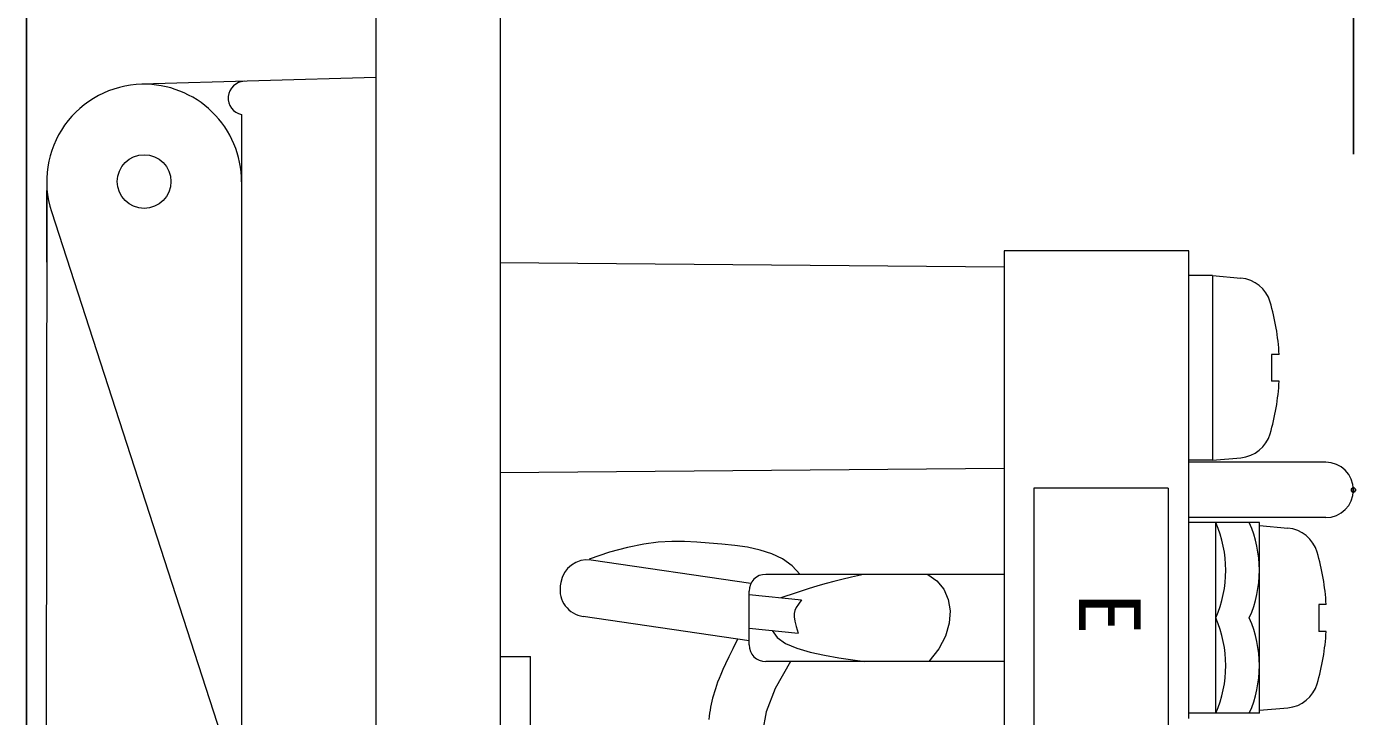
# Model space of a CAD drawing. Units: millimetres, scale not verified. Extents: x -63 to 62, y -56 to 57.
# Drawn here: x 11.44 to 19.34, y 18.33 to 22.44 of the extents above; entities that cross this region are included whole.
import ezdxf
from ezdxf.enums import TextEntityAlignment as Align

# ---------------------------------------------------------------- set-up
doc = ezdxf.new("R2010")
doc.units = ezdxf.units.MM
doc.header["$LTSCALE"] = 0.125
doc.header["$PDMODE"] = 32
doc.header["$PDSIZE"] = 0.025
doc.layers.add('0-1_Defpoints', color=7, linetype='Continuous')
doc.layers.add('0-6_SUNPO', color=7, linetype='Continuous')
doc.layers.add('0-2_GAIKEI', color=1, linetype='Continuous', lineweight=18)
doc.styles.add('ＭＳ ゴシック', font='')
doc.styles.get('ＭＳ ゴシック').set_extended_font_data('MS Gothic')

# ---------------------------------------------------------------- blocks, each defined once
blk = doc.blocks.new('D1')
at = {"layer": '0-1_Defpoints'}
blk.add_point((83.8416, 207.1766), dxfattribs=at)
at = {"layer": '0-6_SUNPO'}
for p, q in [((75.9416, 198.6336), (75.9416, 220.51)), ((83.8416, 209.1766), (83.8416, 220.51))]:
    blk.add_line(p, q, dxfattribs=at)

msp = doc.modelspace()

# ---------------------------------------------------------------- linework, layer by layer
at = {"layer": '0-2_GAIKEI', "color": 7}
for p, q in [((14.261, 26.2371), (14.261, 21.0333)), ((13.521, 24.5171), (13.521, 22.1371)), ((13.521, 22.1371), (12.1279, 22.097)), ((11.561, 21.5177), (11.5497, 9.919)), ((17.261, 21.1051), (17.261, 21.0071)), ((18.361, 21.1051), (17.261, 21.1051)), ((17.261, 21.0071), (14.261, 21.0333)), ((18.501, 20.9571), (18.6705, 20.9423)), ((18.854, 20.4871), (18.854, 20.3271)), ((18.8988, 20.4871), (18.854, 20.4871)), ((18.8988, 20.3271), (18.854, 20.3271)), ((18.501, 19.8571), (18.361, 19.8571)), ((18.361, 19.8451), (18.361, 19.8571)), ((19.176, 19.8451), (18.361, 19.8451)), ((18.501, 19.8571), (18.6705, 19.8719)), ((19.176, 19.5151), (18.361, 19.5151)), ((18.781, 19.4671), (18.781, 19.4851)), ((18.781, 19.4671), (18.9505, 19.4523)), ((19.1788, 18.8371), (19.134, 18.8371)), ((18.781, 18.3491), (18.361, 18.3491)), ((18.361, 18.3191), (18.361, 18.3491)), ((18.781, 18.3671), (18.9505, 18.3819)), ((18.781, 18.3491), (18.781, 18.3671))]:
    msp.add_line(p, q, dxfattribs=at)
at = {"layer": '0-2_GAIKEI'}
for p, q in [((13.521, 22.1371), (13.521, 8.3371)), ((12.721, 21.9166), (12.721, 11.2527)), ((11.561, 21.0371), (11.561, 21.4643)), ((11.5893, 21.3384), (12.7175, 17.8546)), ((14.261, 21.0333), (14.261, 10.6609)), ((17.261, 21.0071), (17.261, 10.6471)), ((18.361, 19.8571), (18.361, 20.9571)), ((18.501, 20.9571), (18.501, 19.8571)), ((18.361, 19.5151), (18.361, 19.8451)), ((17.261, 19.8071), (14.261, 19.7809)), ((18.2388, 19.6905), (17.4388, 19.6905)), ((17.4388, 19.6905), (17.4388, 13.6105)), ((18.2388, 19.6905), (18.2388, 13.6105)), ((18.361, 18.3491), (18.361, 19.4851)), ((18.521, 18.3491), (18.521, 19.4851)), ((18.781, 18.3671), (18.781, 19.4671)), ((15.1157, 19.3576), (15.0197, 19.338)), ((15.2024, 19.3689), (15.1157, 19.3576)), ((15.2822, 19.3736), (15.2024, 19.3689)), ((15.3576, 19.3732), (15.2822, 19.3736)), ((15.431, 19.3694), (15.3576, 19.3732)), ((15.5047, 19.3638), (15.431, 19.3694)), ((15.5806, 19.3575), (15.5047, 19.3638)), ((15.6576, 19.3495), (15.5806, 19.3575)), ((14.9119, 19.3084), (14.7901, 19.2673)), ((15.0197, 19.338), (14.9119, 19.3084)), ((15.7339, 19.3382), (15.6576, 19.3495)), ((15.808, 19.322), (15.7339, 19.3382)), ((15.8779, 19.2993), (15.808, 19.322)), ((15.9421, 19.2687), (15.8779, 19.2993)), ((15.754, 19.1231), (14.8035, 19.2623)), ((15.9988, 19.2285), (15.9421, 19.2687)), ((16.0463, 19.1771), (15.9988, 19.2285)), ((14.6221, 19.128), (14.6191, 19.1082)), ((17.261, 19.1771), (15.8428, 19.1771)), ((16.2011, 19.1222), (16.1525, 19.108)), ((16.2468, 19.1346), (16.2011, 19.1222)), ((16.2952, 19.1468), (16.2468, 19.1346)), ((16.3523, 19.1604), (16.2952, 19.1468)), ((16.4237, 19.1771), (16.3523, 19.1604)), ((16.8062, 19.1771), (16.8607, 19.1389)), ((16.8607, 19.1389), (16.9016, 19.0883)), ((15.7428, 18.7571), (15.7428, 19.0771)), ((15.7428, 19.0569), (16.0555, 19.0253)), ((16.0232, 19.0674), (15.9311, 19.0379)), ((16.0951, 19.0903), (16.0232, 19.0674)), ((16.1525, 19.108), (16.0951, 19.0903)), ((16.9016, 19.0883), (16.9282, 19.0278)), ((16.0152, 18.9613), (16.0111, 18.9433)), ((16.0238, 18.9794), (16.0152, 18.9613)), ((16.0371, 18.9999), (16.0238, 18.9794)), ((16.0555, 19.0253), (16.0371, 18.9999)), ((16.9282, 19.0278), (16.9394, 18.9596)), ((15.7428, 18.7811), (14.7541, 18.9259)), ((16.0111, 18.9433), (16.0114, 18.9232)), ((16.0114, 18.9232), (16.0156, 18.8985)), ((16.0156, 18.8985), (16.0237, 18.867)), ((16.9345, 18.8861), (16.9124, 18.8096)), ((16.9394, 18.9596), (16.9345, 18.8861)), ((15.7428, 18.8559), (16.0353, 18.8263)), ((15.8806, 18.842), (15.9096, 18.8001)), ((16.0237, 18.867), (16.0353, 18.8263)), ((16.9124, 18.8096), (16.8723, 18.7325)), ((15.6458, 18.7337), (15.6218, 18.6852)), ((15.6748, 18.791), (15.6458, 18.7337)), ((15.9096, 18.8001), (15.9604, 18.7654)), ((15.9604, 18.7654), (16.0278, 18.7371)), ((16.0278, 18.7371), (16.1066, 18.7141)), ((16.8723, 18.7325), (16.8133, 18.6571)), ((14.261, 18.6871), (14.441, 18.6871)), ((14.441, 11.7871), (14.441, 18.6871)), ((15.6023, 18.6444), (15.5865, 18.6101)), ((15.6218, 18.6852), (15.6023, 18.6444)), ((17.261, 18.6571), (15.8428, 18.6571)), ((15.9892, 18.6571), (15.8987, 18.496)), ((16.1066, 18.7141), (16.1917, 18.6955)), ((16.1917, 18.6955), (16.2777, 18.6804)), ((16.2777, 18.6804), (16.3597, 18.6679)), ((16.3597, 18.6679), (16.4322, 18.6571)), ((15.5739, 18.5811), (15.5638, 18.5563)), ((15.5865, 18.6101), (15.5739, 18.5811)), ((15.542, 18.4952), (15.5361, 18.4765)), ((15.5484, 18.5144), (15.542, 18.4952)), ((15.5555, 18.5345), (15.5484, 18.5144)), ((15.5638, 18.5563), (15.5555, 18.5345)), ((15.8987, 18.496), (15.8449, 18.3576)), ((15.5213, 18.4223), (15.5173, 18.4045)), ((15.5258, 18.4402), (15.5213, 18.4223)), ((15.5307, 18.4582), (15.5258, 18.4402)), ((15.5361, 18.4765), (15.5307, 18.4582)), ((15.5052, 18.3316), (15.5031, 18.3131)), ((15.5077, 18.3501), (15.5052, 18.3316)), ((15.5105, 18.3685), (15.5077, 18.3501)), ((15.5137, 18.3866), (15.5105, 18.3685)), ((15.5173, 18.4045), (15.5137, 18.3866)), ((15.8449, 18.3576), (15.8218, 18.2397))]:
    msp.add_line(p, q, dxfattribs=at)
at = {"layer": '0-2_GAIKEI', "color": 7}
for points in [[(18.501, 20.9571), (18.361, 20.9571), (18.361, 21.1051)], [(18.781, 19.4851), (18.361, 19.4851), (18.361, 19.5151)], [(19.1788, 18.9971), (19.134, 18.9971), (19.134, 18.8371)]]:
    msp.add_lwpolyline(points, dxfattribs=at)
at = {"layer": '0-2_GAIKEI'}
msp.add_circle((12.141, 21.5171), 0.16, dxfattribs=at)
at = {"layer": '0-2_GAIKEI', "color": 7}
for centre, radius, start, end in [((12.141, 21.5171), 0.58, 91.30148, 197.94385), ((18.6531, 20.743), 0.2, 16.25703, 85), ((17.501, 20.4071), 1.4, 3.27583, 16.25703), ((17.501, 20.4071), 1.4, 343.74297, 356.72417), ((18.6531, 20.0712), 0.2, 275, 343.74297), ((19.176, 19.6801), 0.165, 270, 90), ((18.9331, 19.253), 0.2, 16.25703, 85), ((17.781, 18.9171), 1.4, 3.27583, 16.25703), ((17.781, 18.9171), 1.4, 343.74297, 356.72417), ((18.9331, 18.5812), 0.2, 275, 343.74297)]:
    msp.add_arc(centre, radius, start, end, dxfattribs=at)
at = {"layer": '0-2_GAIKEI'}
for centre, radius, start, end in [((12.141, 21.5171), 0.58, 359.94385, 91.30148), ((12.741, 22.0146), 0.1, 91.65074, 258.46304), ((17.8789, 19.2011), 0.7021, 336.14136, 23.85864), ((18.0789, 19.2011), 0.7021, 336.14136, 23.85864), ((14.7803, 19.104), 0.16, 81.66378, 171.39619), ((15.8428, 19.0771), 0.1, 90, 180), ((14.7773, 19.0842), 0.16, 171.39619, 261.66378), ((17.8789, 18.6331), 0.7021, 336.14136, 23.85864), ((18.0789, 18.6331), 0.7021, 336.14136, 23.85864), ((15.8428, 18.7571), 0.1, 180, 270)]:
    msp.add_arc(centre, radius, start, end, dxfattribs=at)

# ---------------------------------------------------------------- block references
at = {"layer": '0-6_SUNPO'}
msp.add_blockref('D1', (-64.5005, -187.4965), dxfattribs=at)

# ---------------------------------------------------------------- texts
at = {"layer": '0-2_GAIKEI', "color": 7, "style": 'ＭＳ ゴシック'}
msp.add_text('E', height=0.3666, rotation=270, dxfattribs=at).set_placement((17.5973, 19.0684), align=Align.BOTTOM_LEFT)

doc.saveas('drawing.dxf')
